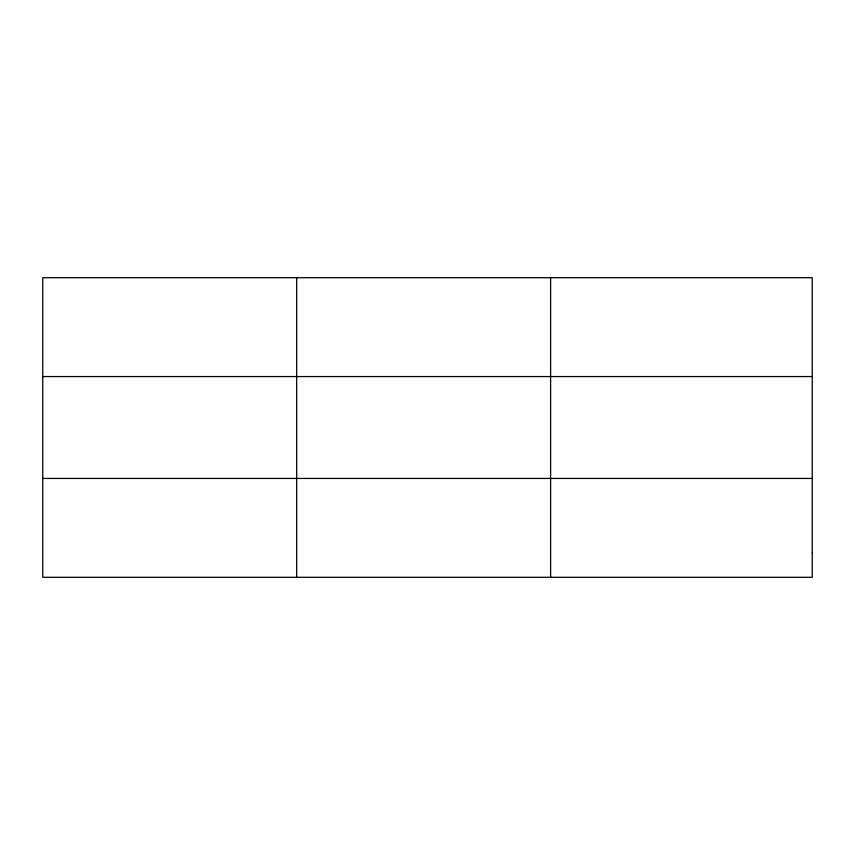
<?xml version="1.0" encoding="UTF-8"?>
<svg xmlns="http://www.w3.org/2000/svg" width="855" height="855" viewBox="0 0 855 855"><rect width="100%" height="100%" fill="white"/><g stroke="black" fill="none" stroke-linecap="round" stroke-linejoin="round"><path stroke-width="1.28" d="M296.685 277.704L296.685 577.296M550.62 277.704L550.62 577.296M42.75 376.563L812.25 376.563M42.75 478.437L812.25 478.437M812.25 552.587L812.25 577.296L42.75 577.296L42.75 277.704L812.25 277.704L812.25 552.587"/></g></svg>
